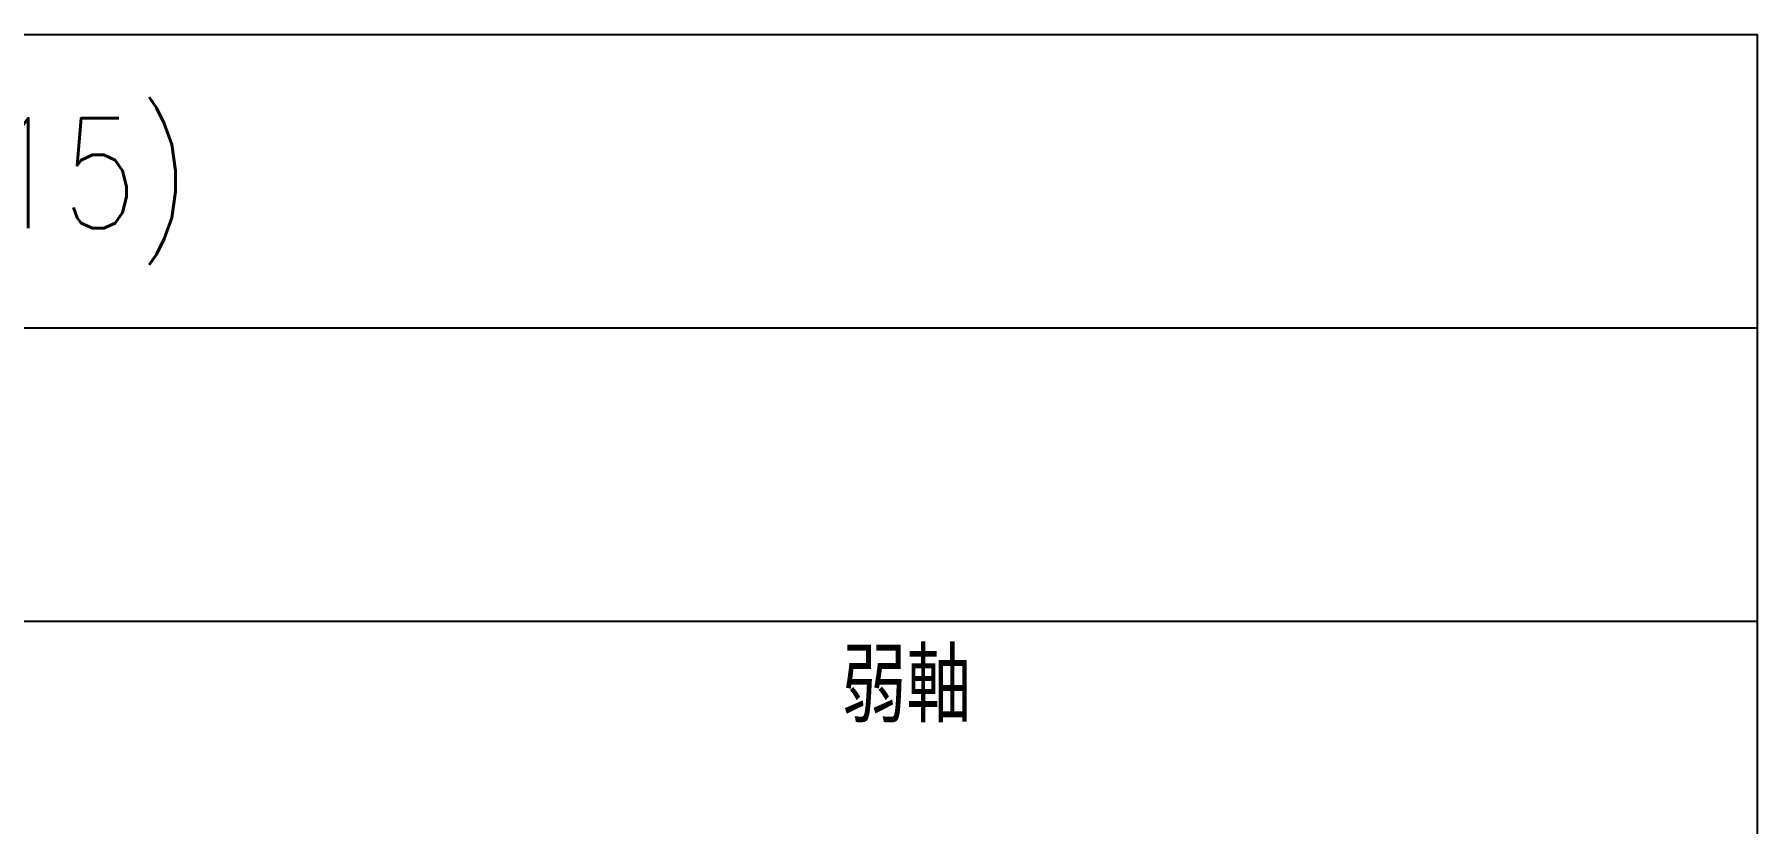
# Model space of a CAD drawing. Extents: x -668440 to 1010955, y -1678500 to 210463.
# Drawn here: x -474560 to -453440, y -986834 to -977153 of the extents above; entities that cross this region are included whole.
import ezdxf
from ezdxf.enums import TextEntityAlignment as Align

# ---------------------------------------------------------------- set-up
doc = ezdxf.new("R2010")
doc.units = 0
doc.header["$MEASUREMENT"] = 0
doc.layers.get('0').update_dxf_attribs({"color": 3, "linetype": 'CONTINUOUS'})
doc.layers.add('00_ADDL', color=253, linetype='CONTINUOUS', plot=False)
doc.layers.add('_1-1_L-CL', color=3, linetype='CONTINUOUS')
doc.layers.add('_1-B_TXT1', color=3, linetype='CONTINUOUS')
doc.styles.add('S020', font='simplex.shx', dxfattribs={"width": 0.8, "height": 100, "bigfont": 'extfont2.shx'})

# ---------------------------------------------------------------- blocks, each defined once
blk = doc.blocks.new('剛接合部C1Y')
at = {"layer": '00_ADDL'}
blk.add_line((-212413.84825, -407200, 40), (-212413.84825, -402340, 40), dxfattribs=at)
at = {"layer": '_1-1_L-CL'}
for p, q in [((-218500, -402340, 40), (-212413.84825, -402340, 40)), ((-218500, -402700, 40), (-212413.84825, -402700, 40)), ((-218500, -403060, 40), (-212413.84825, -403060, 40))]:
    blk.add_line(p, q, dxfattribs=at)
at = {"layer": '_1-1_L-CL', "style": 'S020', "width": 0.8}
blk.add_text('C2X/C2Y (H-300x300x10x15)', height=135, dxfattribs=at).set_placement((-215456.92413, -402520, 40), align=Align.MIDDLE)
at = {"layer": '_1-B_TXT1', "style": 'S020', "width": 0.8}
blk.add_text('弱軸', height=90, dxfattribs=at).set_placement((-213456.92413, -403210.92727, 40), align=Align.BOTTOM_CENTER)

msp = doc.modelspace()

# ---------------------------------------------------------------- block references
at = {"xscale": 10, "yscale": 10, "zscale": 10}
msp.add_blockref('剛接合部C1Y', (1670698.6842, 3046247.35843, 5600), dxfattribs=at)

doc.saveas('drawing.dxf')
